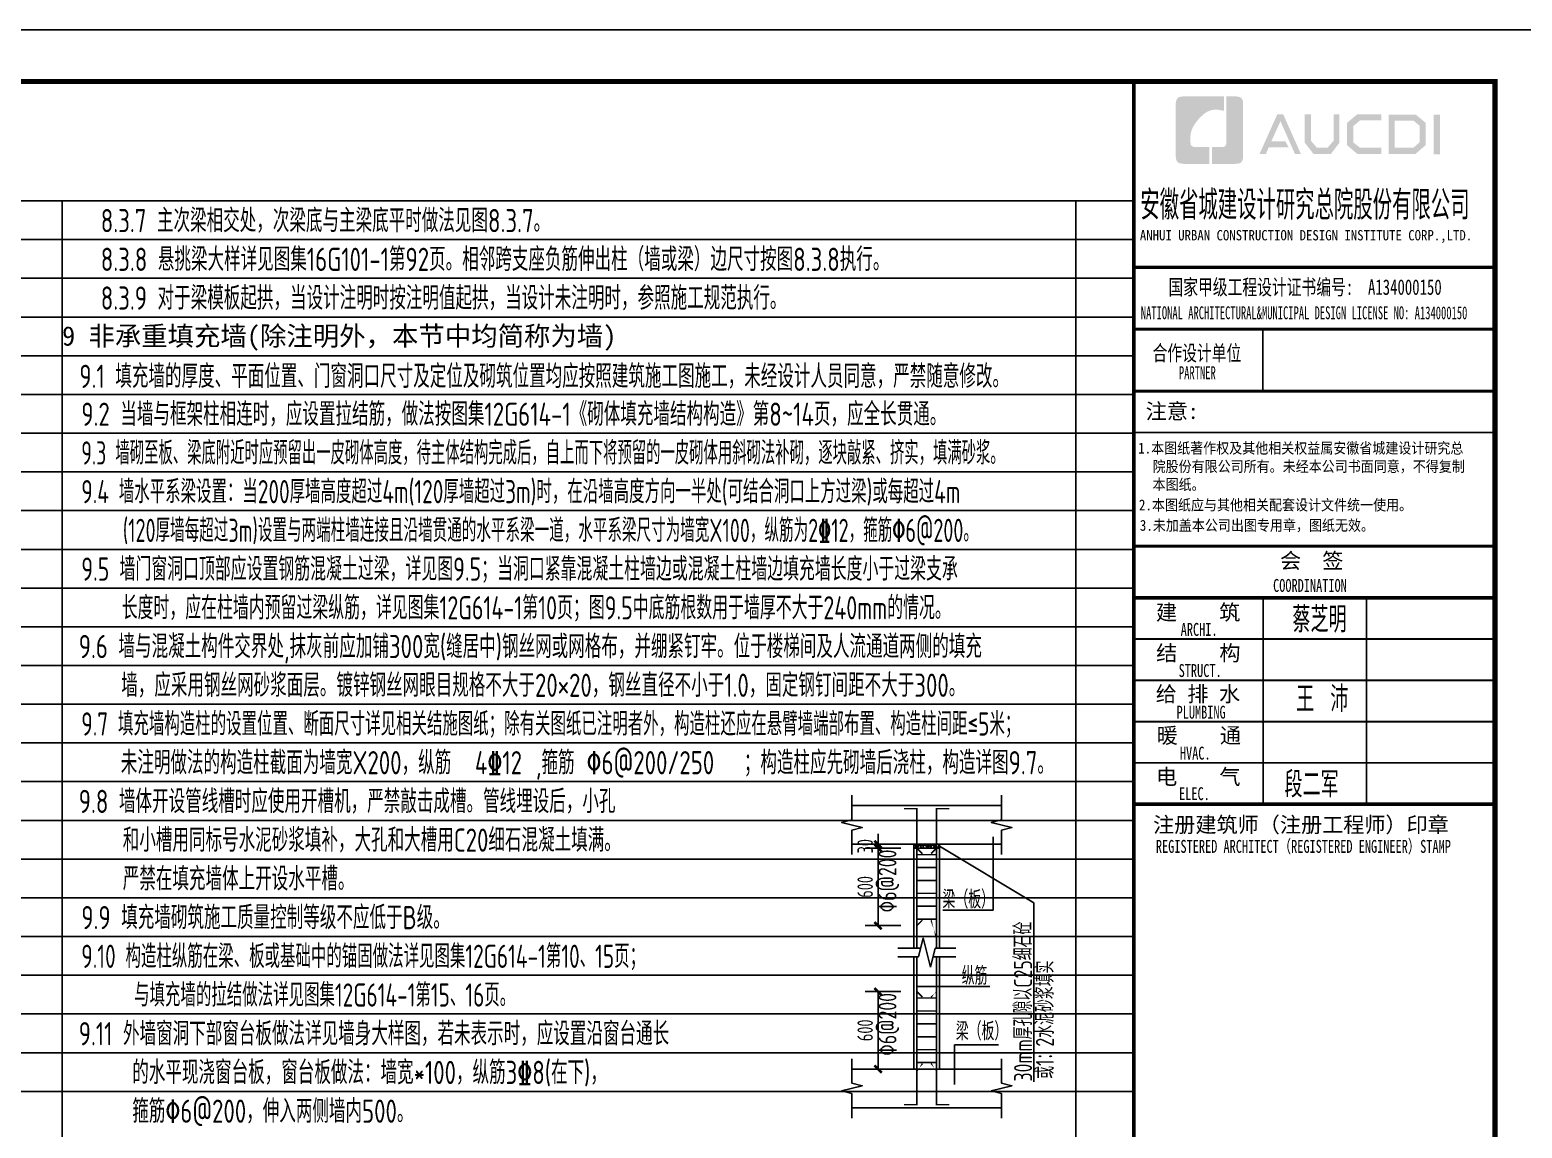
# Model space of a CAD drawing. Extents: x 169490 to 7584583, y -2399407 to 1374371.
# Drawn here: x 3603180 to 3632092, y 741807 to 763081 of the extents above; entities that cross this region are included whole.
import ezdxf
from ezdxf.enums import TextEntityAlignment as Align

# ---------------------------------------------------------------- set-up
doc = ezdxf.new("R2010")
doc.units = 0
doc.header["$LTSCALE"] = 100
doc.layers.get('0').update_dxf_attribs({"linetype": 'CONTINUOUS'})
doc.layers.get('DEFPOINTS').update_dxf_attribs({"linetype": 'CONTINUOUS'})
for name, color, linetype in [('HATCH', 254, 'CONTINUOUS'), ('PUB_TITLE', 4, 'CONTINUOUS'), ('S-DETL-DIM', 151, 'CONTINUOUS'), ('S-DETL-HATCH', 251, 'CONTINUOUS'), ('S-DETL-LINE1', 2, 'CONTINUOUS'), ('S-DETL-TEXT', 7, 'CONTINUOUS'), ('TEXT', 7, 'CONTINUOUS'), ('图框', 140, 'CONTINUOUS'), ('图签文字', 147, 'CONTINUOUS'), ('大样', 7, 'CONTINUOUS'), ('折板线', 127, 'CONTINUOUS')]:
    doc.layers.add(name, color=color, linetype=linetype)
for name, color, linetype, lineweight in [('rein', 10, 'CONTINUOUS', 18), ('S-1-TEXT', 7, 'CONTINUOUS', 18), ('S-1-修改', 23, 'CONTINUOUS', 18), ('图签', 147, 'CONTINUOUS', 18)]:
    doc.layers.add(name, color=color, linetype=linetype, lineweight=lineweight)
doc.styles.add('HT', font='simhei.ttf')
doc.styles.add('TS', font='tssdeng.shx', dxfattribs={"width": 0.7, "height": 350, "bigfont": 'tssdchn.shx'})
doc.styles.add('TSSD_Dimension', font='Tssdeng.shx', dxfattribs={"width": 0.7, "bigfont": 'tssdchn.shx'})
doc.styles.add('宋体', font='')
doc.styles.add('建筑图签-1', font='simhei.ttf', dxfattribs={"width": 0.7})
doc.styles.add('建筑图签-2', font='TXT.shx', dxfattribs={"width": 0.5, "bigfont": 'HZTXT.shx'})
doc.styles.add('黑体', font='simhei.ttf', dxfattribs={"width": 0.7})
doc.styles.get('宋体').set_extended_font_data('SimSun')
doc.dimstyles.new('TSSD_20_100', dxfattribs={"dimtxt": 300, "dimasz": 100, "dimexe": 250, "dimexo": 250, "dimgap": 100, "dimtad": 1, "dimdec": 0, "dimlfac": 0.2, "dimzin": 0, "dimdsep": 46, "dimtxsty": 'TSSD_Dimension', "dimblk": '_TSDBK', "dimcen": 0, "dimclrt": 7, "dimadec": 0, "dimazin": 0, "dimtfac": 1, "dimtdec": 0, "dimtix": 1, "dimtmove": 2, "dimatfit": 3, "dimldrblk": '_TSDBK', "dimfxl": 1, "dimtolj": 1, "dimtzin": 0, "dimarcsym": 0})

# ---------------------------------------------------------------- blocks, each defined once
blk = doc.blocks.new('_TSDBK')
blk.add_line((-1, 0), (0, 0))
at = {"const_width": 0.5}
blk.add_lwpolyline([(-0.7000000000000001, -0.7000000000000001), (0.7000000000000001, 0.7000000000000001)], dxfattribs=at)
blk = doc.blocks.new('*D1317')
at = {"layer": 'DEFPOINTS', "color": 0, "transparency": 16777216}
for p in [(3620306.054104211, 744452.2066724324), (3619613.046192138, 742952.2066724324), (3620306.054104211, 742952.2066724324)]:
    blk.add_point(p, dxfattribs=at)
at = {"layer": 'S-DETL-DIM', "color": 0, "lineweight": -2, "transparency": 16777216}
for p, q in [((3620056.054104211, 744452.2066724324), (3619363.046192138, 744452.2066724324)), ((3619613.046192138, 744352.2066724324), (3619613.046192138, 743052.2066724324)), ((3620056.054104211, 742952.2066724324), (3619363.046192138, 742952.2066724324))]:
    blk.add_line(p, q, dxfattribs=at)
at = {"layer": 'S-DETL-DIM', "color": 0, "lineweight": -2, "transparency": 16777216, "xscale": 100, "yscale": 100, "zscale": 100}
for p, rotation in [((3619613.046192138, 744452.2066724324), 90), ((3619613.046192138, 742952.2066724324), 270)]:
    blk.add_blockref('_TSDBK', p, dxfattribs=dict(at, rotation=rotation))
at = {"layer": 'S-DETL-DIM', "color": 7, "transparency": 16777216, "insert": (3619363.046192138, 743702.206672433), "char_height": 300, "attachment_point": 5, "rotation": 90, "style": 'TSSD_Dimension'}
blk.add_mtext('\\A1;600', dxfattribs=at)
blk = doc.blocks.new('*D1318')
at = {"layer": 'DEFPOINTS', "color": 0, "transparency": 16777216}
for p in [(3619613.046192138, 747230.4000453553), (3620306.054104211, 747230.4000453553), (3620306.054104211, 745730.4000453553)]:
    blk.add_point(p, dxfattribs=at)
at = {"layer": 'S-DETL-DIM', "color": 0, "lineweight": -2, "transparency": 16777216}
for p, q in [((3620056.054104211, 747230.4000453553), (3619363.046192138, 747230.4000453553)), ((3619613.046192138, 745830.4000453553), (3619613.046192138, 747130.4000453553)), ((3620056.054104211, 745730.4000453553), (3619363.046192138, 745730.4000453553))]:
    blk.add_line(p, q, dxfattribs=at)
at = {"layer": 'S-DETL-DIM', "color": 0, "lineweight": -2, "transparency": 16777216, "xscale": 100, "yscale": 100, "zscale": 100}
for p, rotation in [((3619613.046192138, 747230.4000453553), 90), ((3619613.046192138, 745730.4000453553), 270)]:
    blk.add_blockref('_TSDBK', p, dxfattribs=dict(at, rotation=rotation))
at = {"layer": 'S-DETL-DIM', "color": 7, "transparency": 16777216, "insert": (3619363.046192138, 746480.4000453559), "char_height": 300, "attachment_point": 5, "rotation": 90, "style": 'TSSD_Dimension'}
blk.add_mtext('\\A1;600', dxfattribs=at)
blk = doc.blocks.new('*D1319')
at = {"layer": 'DEFPOINTS', "color": 0, "transparency": 16777216}
for p in [(3619613.046192138, 747305.4000453553), (3620306.054104215, 747305.4000453553), (3620306.054104211, 747230.4000453553)]:
    blk.add_point(p, dxfattribs=at)
at = {"layer": 'S-DETL-DIM', "color": 0, "lineweight": -2, "transparency": 16777216}
for p, q in [((3619613.046192138, 747405.4000453553), (3619613.046192138, 747505.4000453553)), ((3620056.054104215, 747305.4000453553), (3619363.046192138, 747305.4000453553)), ((3620056.054104211, 747230.4000453553), (3619363.046192138, 747230.4000453553)), ((3619613.046192138, 747230.4000453553), (3619613.046192138, 747305.4000453553)), ((3619613.046192138, 747130.4000453553), (3619613.046192138, 747030.4000453553))]:
    blk.add_line(p, q, dxfattribs=at)
at = {"layer": 'S-DETL-DIM', "color": 0, "lineweight": -2, "transparency": 16777216, "xscale": 100, "yscale": 100, "zscale": 100}
for p, rotation in [((3619613.046192138, 747305.4000453553), 270), ((3619613.046192138, 747230.4000453553), 90)]:
    blk.add_blockref('_TSDBK', p, dxfattribs=dict(at, rotation=rotation))
at = {"layer": 'S-DETL-DIM', "color": 7, "transparency": 16777216, "insert": (3619363.046192138, 747267.9000453559), "char_height": 300, "attachment_point": 5, "rotation": 90, "style": 'TSSD_Dimension'}
blk.add_mtext('\\A1;30', dxfattribs=at)
blk = doc.blocks.new('院标1')
h = blk.add_hatch(color=150)
h.dxf.hatch_style = 1
h.set_gradient(color1=(33, 113, 253), color2=(33, 113, 253), tint=1, name='INVCURVED')
edge = h.paths.add_edge_path()
edge.add_spline(control_points=[(116372.9006213126, 648379.0025742948), (116378.7378886427, 648379.2628153446), (116381.5158105757, 648378.8361410631), (116390.5818825899, 648378.8361410631), (116390.5818825899, 648378.8361410631), (116390.5818825899, 648378.8361410631), (116616.0293115861, 648378.8361410631), (116616.0293115861, 648378.8361410631), (116616.0293115861, 648378.8361410631), (116616.0293115861, 648378.8361410631), (116616.0293115861, 648053.8555876653), (116616.0293115861, 648053.8555876653), (116616.0293115861, 648053.8555876653), (116616.0293115861, 648053.8555876653), (116108.105350393, 648053.8555876653), (116108.105350393, 648053.8555876653), (116108.105350393, 648053.8555876653), (116027.8361159938, 648053.8555876653), (115962.7123056344, 648111.1721664476), (115962.7123056344, 648199.2728408957), (115962.7123056344, 648199.2728408957), (115962.7123056344, 648199.2728408957), (115962.7123056344, 649214.6850108118), (115962.7123056344, 649214.6850108118), (115962.7123056344, 649214.6850108118), (115962.7123056344, 649295.0722615034), (116018.370604223, 649360.1052900997), (116108.105350393, 649360.1052900997), (116108.105350393, 649360.1052900997), (116108.105350393, 649360.1052900997), (116896.6871824661, 649360.1052900997), (116896.6871824661, 649360.1052900997), (116896.6871824661, 649360.1052900997), (116896.6871824661, 649360.1052900997), (116896.6871824661, 649080.1797254328), (116896.6871824661, 649080.1797254328), (116896.6871824661, 649080.1797254328), (116896.6871824661, 649080.1797254328), (116566.2234106177, 649140.4588157317), (116356.0121874289, 648859.1079773916), (116356.0121874289, 648859.1079773916), (116245.1373948324, 648719.2435419696), (116240.2896487121, 648545.3026589571), (116247.2284014249, 648465.708235659), (116247.2284014249, 648465.708235659), (116254.1792583724, 648386.1017081195), (116247.2284014249, 648465.708235659), (116247.2284014249, 648465.708235659), (116247.2284014249, 648465.708235659), (116247.2284014249, 648465.708235659), (116257.8347373425, 648373.9036652995), (116372.9006213126, 648379.0025742948)], knot_values=[0, 0, 0, 0, 0.07142857142857142, 0.07142857142857142, 0.07142857142857142, 0.1071428571428571, 0.1428571428571428, 0.1428571428571428, 0.1428571428571428, 0.1785714285714285, 0.2142857142857143, 0.2142857142857143, 0.2142857142857143, 0.25, 0.2857142857142857, 0.2857142857142857, 0.2857142857142857, 0.3214285714285714, 0.3571428571428572, 0.3571428571428572, 0.3571428571428572, 0.3928571428571428, 0.4285714285714285, 0.4285714285714285, 0.4285714285714285, 0.4642857142857143, 0.5, 0.5, 0.5, 0.5357142857142857, 0.5714285714285714, 0.5714285714285714, 0.5714285714285714, 0.6071428571428572, 0.6428571428571429, 0.6428571428571429, 0.6428571428571429, 0.6785714285714286, 0.7142857142857143, 0.7142857142857143, 0.7142857142857143, 0.75, 0.7857142857142857, 0.7857142857142857, 0.7857142857142857, 0.8214285714285714, 0.8571428571428571, 0.8571428571428571, 0.8571428571428571, 0.9285714285714286, 1, 1, 1, 1], degree=3, periodic=0)
h = blk.add_hatch(color=150)
h.dxf.hatch_style = 1
h.set_gradient(color1=(33, 113, 253), color2=(33, 113, 253), tint=1, name='INVCURVED')
edge = h.paths.add_edge_path()
edge.add_spline(control_points=[(117268.1328679732, 649214.6850108118), (117268.1328679732, 649214.6850108118), (117268.1328679732, 648199.2728408957), (117268.1328679732, 648199.2728408957), (117268.1328679732, 648199.2728408957), (117268.1328679732, 648114.1649385535), (117212.4715433248, 648053.8555876653), (117122.7277189753, 648053.8555876653), (117122.7277189753, 648053.8555876653), (117122.7277189753, 648053.8555876653), (116662.9574306789, 648053.8555876653), (116662.9574306789, 648053.8555876653), (116662.9574306789, 648053.8555876653), (116662.9574306789, 648053.8555876653), (116662.9574306789, 648378.8361410631), (116662.9574306789, 648378.8361410631), (116662.9574306789, 648378.8361410631), (116662.9574306789, 648378.8361410631), (116865.3281356438, 648378.8361410631), (116865.3281356438, 648378.8361410631), (116865.3281356438, 648378.8361410631), (116907.1906323904, 648378.8361410631), (116941.0734122108, 648412.809702649), (116941.0734122108, 648454.5723394576), (116941.0734122108, 648454.5723394576), (116941.0734122108, 648454.5723394576), (116941.0734122108, 649360.1052900997), (116941.0734122108, 649360.1052900997), (116941.0734122108, 649360.1052900997), (116941.0734122108, 649360.1052900997), (117122.7277189753, 649360.1052900997), (117122.7277189753, 649360.1052900997), (117122.7277189753, 649360.1052900997), (117204.4313052248, 649360.1052900997), (117268.1328679732, 649306.2474964692), (117268.1328679732, 649214.6850108118)], knot_values=[0, 0, 0, 0, 0.1, 0.1, 0.1, 0.15, 0.2, 0.2, 0.2, 0.25, 0.3, 0.3, 0.3, 0.35, 0.4, 0.4, 0.4, 0.45, 0.5, 0.5, 0.5, 0.55, 0.6, 0.6, 0.6, 0.6499999999999999, 0.7, 0.7, 0.7, 0.75, 0.8, 0.8, 0.8, 0.9, 1, 1, 1, 1], degree=3, periodic=0)
blk = doc.blocks.new('2q3q2342q35q2343r5q23rwetr')
at = {"layer": 'PUB_TITLE'}
h = blk.add_hatch(color=147, dxfattribs=at)
h.paths.add_polyline_path([(3533426.07305493, 3160668.577485854), (3533551.702341998, 3160668.577485854), (3533551.702341998, 3159898.314299431), (3533426.07305493, 3159898.314299431)])
h.paths.add_polyline_path([(3532673.368064182, 3160551.93772949), (3532673.368064182, 3160025.961467434), (3533033.925096669, 3160025.961467434), (3533158.110354529, 3160132.636740568), (3533158.110354529, 3160451.259209631), (3533037.674196783, 3160551.93772921)], flags=16)
h.paths.add_polyline_path([(3532555.290314168, 3160670.015479435), (3532555.290314168, 3159907.883717489), (3533077.67674578, 3159907.883717489), (3533276.188104544, 3160078.40519319), (3533276.188104544, 3160506.45291018), (3533080.527228829, 3160670.015479435)])
h.paths.add_polyline_path([(3532412.420916059, 3160673.690352306), (3532412.420916059, 3160558.387836112), (3532005.306426199, 3160558.387836112), (3531872.50224309, 3160447.438630831), (3531872.50224309, 3160127.641115195), (3532005.306426199, 3160025.393615567), (3532414.598614271, 3160025.393615567), (3532414.598614271, 3159903.567278149), (3531950.877248766, 3159903.567278149), (3531748.408852968, 3160077.606307619), (3531748.408852968, 3160506.177602239), (3531946.526278516, 3160673.690352306)])
h.paths.add_polyline_path([(3530929.465953327, 3160671.900849088), (3531050.093616384, 3160671.900849088), (3531050.093616384, 3160161.250838913), (3531164.143922538, 3160029.754300785), (3531374.690162398, 3160029.754300785), (3531488.74046858, 3160161.250838913), (3531488.74046858, 3160671.900849088), (3531602.786348524, 3160671.900849088), (3531602.786348524, 3160123.993281551), (3531438.294885501, 3159907.02337925), (3531100.539199428, 3159907.02337925), (3530929.465953327, 3160126.185914778)])
h.paths.add_polyline_path([(3530397.651681789, 3160670.539056646), (3530514.640995309, 3160670.539056646), (3530856.588307869, 3159906.23432649), (3530740.926859099, 3159906.23432649), (3530459.472639844, 3160540.367439479), (3530284.353832344, 3160152.104215507), (3530555.92873762, 3160152.104215507), (3530616.49707655, 3160036.914772258), (3530235.506113213, 3160036.914772258), (3530176.894161701, 3159904.154766208), (3530053.805522606, 3159904.154766208)])
at = {"layer": '图框'}
for p, q in [((3527617.664249926, 3157710.415336803), (3534617.664249926, 3157710.415336803)), ((3527617.664249926, 3157710.415336803), (3534617.664249926, 3157710.415336803)), ((3527617.664249926, 3156510.415336803), (3534617.664249926, 3156510.415336803))]:
    blk.add_line(p, q, dxfattribs=at)
for points, const_width in [([(3527617.664249926, 3121310.082767931), (3527617.664249926, 3161310.082767931)], 70), ([(3527617.664249926, 3157710.415336803), (3534617.664249926, 3157710.415336803)], 60), ([(3527617.664249926, 3156510.415336803), (3534617.664249926, 3156510.415336803)], 60), ([(3527617.664249926, 3156510.415336803), (3534617.664249926, 3156510.415336803)], 60), ([(3530117.664249926, 3156510.415336803), (3530117.664249926, 3155310.415336803)], 35), ([(3527617.664249926, 3155310.415336803), (3534617.664249926, 3155310.415336803)], 60), ([(3527617.664249926, 3155310.415336803), (3534617.664249926, 3155310.415336803)], 60), ([(3527617.664249926, 3154509.533187987), (3534617.664249926, 3154509.533187987)], 35), ([(3527626.14273383, 3152310.415336803), (3534626.14273383, 3152310.415336803)], 60), ([(3527626.14273383, 3151310.415336803), (3534626.14273383, 3151310.415336803)], 70), ([(3527626.14273383, 3151310.415336803), (3534626.14273383, 3151310.415336803)], 70), ([(3530126.14273383, 3151310.415336803), (3530126.14273383, 3147310.415336803)], 35), ([(3532126.14273383, 3151310.415336803), (3532126.14273383, 3147310.415336803)], 35), ([(3527626.14273383, 3150510.415336803), (3534626.14273383, 3150510.415336803)], 35), ([(3527626.14273383, 3149710.415336803), (3534626.14273383, 3149710.415336803)], 35), ([(3527626.14273383, 3148910.415336803), (3534626.14273383, 3148910.415336803)], 35), ([(3527626.14273383, 3148110.415336803), (3534626.14273383, 3148110.415336803)], 35), ([(3527626.14273383, 3147310.415336803), (3534626.14273383, 3147310.415336803)], 70), ([(3527617.664249926, 3139010.415336803), (3534617.664249926, 3139010.415336803)], 70), ([(3527617.664249926, 3139010.415336803), (3534617.664249926, 3139010.415336803)], 70), ([(3530117.664249926, 3135010.415336803), (3530117.664249926, 3139010.415336803)], 35), ([(3527617.664249926, 3138010.415336803), (3534617.664249926, 3138010.415336803)], 35), ([(3527617.664249926, 3137010.415336803), (3534617.664249926, 3137010.415336803)], 35), ([(3527617.664249926, 3136010.415336803), (3534617.664249926, 3136010.415336803)], 35), ([(3534617.664249926, 3135010.415336803), (3527617.664249926, 3135010.415336803)], 70), ([(3534617.664249926, 3134510.415336804), (3527617.664249926, 3134510.415336804)], 70), ([(3527617.664249926, 3134510.415336804), (3534617.664249926, 3134510.415336804)], 70), ([(3530117.176840059, 3128110.415336804), (3530117.664249926, 3134510.415336804)], 35), ([(3532117.664249926, 3128110.415336804), (3532117.664249926, 3134510.415336804)], 35), ([(3527617.664249926, 3133710.415336804), (3534617.664249926, 3133710.415336804)], 35), ([(3527617.664249926, 3132910.415336804), (3534617.664249926, 3132910.415336804)], 35), ([(3527617.664249926, 3132110.415336804), (3534617.664249926, 3132110.415336804)], 35), ([(3527617.664249926, 3131310.415336804), (3534617.664249926, 3131310.415336804)], 35), ([(3527617.664249926, 3130510.415336804), (3534617.664249926, 3130510.415336804)], 35), ([(3527617.664249926, 3129710.415336804), (3534617.664249926, 3129710.415336804)], 35), ([(3527617.664249926, 3128910.415336804), (3534617.664249926, 3128910.415336804)], 35), ([(3527617.664249926, 3128110.415336804), (3534617.664249926, 3128110.415336804)], 70), ([(3527617.664249926, 3125110.415336804), (3534617.664249926, 3125110.415336804)], 70), ([(3530117.664249926, 3122710.415336804), (3530117.664249926, 3125110.415336804)], 35), ([(3527617.664249926, 3124310.415336804), (3534617.664249926, 3124310.415336804)], 35), ([(3527617.664249926, 3123510.415336804), (3534617.664249926, 3123510.415336804)], 35), ([(3527617.664249926, 3122710.415336804), (3534617.664249926, 3122710.415336804)], 35), ([(3527617.664249926, 3122710.415336804), (3534117.664249926, 3122710.415336804)], 35), ([(3530117.664249926, 3121310.415336804), (3530117.664249926, 3122710.415336804)], 35), ([(3531767.664249926, 3121310.415336804), (3531767.664249926, 3122710.415336804)], 35), ([(3531767.664249926, 3121310.415336804), (3531767.664249926, 3122710.415336804)], 35), ([(3531767.664249926, 3121310.415336804), (3531767.664249926, 3122710.415336804)], 35), ([(3533117.664249926, 3121310.082767932), (3533117.664249926, 3122710.082767932)], 35), ([(3527617.664249926, 3122010.415336804), (3531767.664249926, 3122010.415336804)], 35), ([(3531767.664249926, 3122010.082767932), (3534617.664249926, 3122010.082767932)], 35)]:
    blk.add_lwpolyline(points, dxfattribs=dict(at, const_width=const_width))
blk.add_blockref('院标1', (3412468.841243865, 2511660.984662907))
at = {"layer": 'PUB_TITLE', "style": 'HT', "width": 0.88}
for s, p in [('1.本图纸著作权及其他相关权益属安徽省城建设计研究总', (3527703.357418113, 3154103.4748715)), ('院股份有限公司所有。未经本公司书面同意，不得复制', (3527982.763834123, 3153749.104820654)), ('本图纸。', (3527982.763834123, 3153399.021034185)), (' 2.本图纸应与其他相关配套设计文件统一使用。 ', (3527592.520061107, 3153002.335770654)), ('3.未加盖本公司出图专用章，图纸无效。', (3527735.590979273, 3152607.679819045))]:
    blk.add_text(s, height=210, dxfattribs=at).set_placement(p)
at = {"layer": '图签', "color": 154, "style": '宋体'}
for s, height, p in [('8221009', 286.6809903610374, (3531555.069109609, 3138357.909228488)), ('绿地集团宿州置业有限公司', 258.0128913249337, (3530147.272714466, 3137372.10836848)), ('绿地宿州城际空间站', 232.2116021924403, (3530637.05936091, 3136619.362267859)), ('2019-302#地块项目', 232.2116021924403, (3530790.894525204, 3136201.328593381)), ('2021年8月', 286.6809903610374, (3531427.63360728, 3124571.816853562)), ('施工图设计', 286.6809903610374, (3531349.996131157, 3122971.816853562)), ('结施', 286.6809903610374, (3530521.911968979, 3122202.889709408))]:
    blk.add_text(s, height=height, dxfattribs=at).set_placement(p)
at = {"layer": '图签', "color": 1, "style": '宋体'}
for s, p in [('1:100', (3531829.003252939, 3123764.167125002)), ('1', (3530870.871066871, 3121535.176059663))]:
    blk.add_text(s, height=286.6809903610374, dxfattribs=at).set_placement(p)
at = {"layer": '图签文字', "color": 7, "style": '建筑图签-1'}
for s, height, width, p in [('安徽省城建设计研究总院股份有限公司', 500, 0.55, (3527745.72076279, 3158687.189163401)), ('国家甲级工程设计证书编号:  A134000150', 300, 0.7, (3528289.818057787, 3157177.454465678)), ('合作设计单位', 300, 0.7, (3527982.591012383, 3155900.325045797)), ('项目负责人', 300, 0.8, (3528020.133297615, 3132510.762781411)), ('方案设计人', 300, 0.8, (3528020.133297615, 3131708.232671272)), ('专业负责人', 300, 0.8, (3528018.88166758, 3130901.732404877))]:
    blk.add_text(s, height=height, dxfattribs=dict(at, width=width)).set_placement(p)
at = {"layer": '图签文字', "linetype": 'Continuous', "style": '建筑图签-1', "width": 0.91}
blk.add_text('ANHUI URBAN CONSTRUCTION DESIGN INSTITUTE CORP.,LTD.', height=200, dxfattribs=at).set_placement((3527736.127918201, 3158232.279693236))
at = {"layer": '图签文字', "style": '建筑图签-1'}
for s, height, width, p in [('NATIONAL ARCHITECTURAL&MUNICIPAL DESIGN LICENSE NO: A134000150', 250, 0.6, (3527754.452645635, 3156704.714022721)), ('PARTNER', 250, 0.6, (3528492.443758119, 3155543.714916766)), ('COORDINATION', 250, 0.7, (3530317.331592891, 3151423.252802962)), ('ARCHI.', 250, 0.7, (3528527.121592434, 3150571.880573715)), ('STRUCT.', 250, 0.7, (3528487.480745926, 3149774.96882654)), ('PLUMBING', 250, 0.7, (3528446.83834846, 3148968.559955116)), ('HVAC.', 250, 0.7, (3528511.486967342, 3148175.36786603)), ('ELEC.', 250, 0.7, (3528496.103999824, 3147390.529459337)), ('REGISTERED ARCHITECT（REGISTERED ENGINEER）STAMP', 250, 0.7, (3528046.497034535, 3146368.785532802)), ('PROJECT No.', 250, 0.7, (3528287.347063042, 3138095.215350538, -1798.999999999767)), ('CLIENT', 250, 0.7, (3528411.433795672, 3137116.050677883)), ('PROJECT', 250, 0.7, (3528346.5634808, 3136096.869537512)), ('SUB ITEM', 250, 0.7, (3528220.03705984, 3135185.747178563)), ('STAMP FOR ISSUE', 250, 0.7, (3527930.372818939, 3133991.414237098)), ('APPROVED ', 220, 0.7, (3528368.30884867, 3133774.808394882)), ('EXAMINED  ', 220, 0.7, (3528359.687334869, 3132984.24996638, -1798.999999999767)), ('PROJECT MANAGER', 220, 0.7, (3528021.51507757, 3132158.07056764, -1798.999999999767)), ('SCHEMATIC  DESIGN', 220, 0.7, (3527920.277604688, 3131411.454837631, -1798.999999999767)), ('TITLE OF DRAWING', 250, 0.7, (3527871.677829389, 3127062.602315921)), ('DATE', 250, 0.7, (3528634.141193697, 3124359.272092727)), ('SCALE', 250, 0.7, (3528572.864166744, 3123560.036851875)), ('DESIGNED STAGE', 200, 0.7, (3528250.281177036, 3122769.933734953)), ('DISCIPLIUE&TYPE', 200, 0.7, (3528200.529478144, 3122057.228450637)), ('DRAWING No.', 200, 0.7, (3531922.704371325, 3122049.983435865)), ('EDITION NO .', 200, 0.7, (3528384.162434805, 3121384.232364576)), ('PIECES', 200, 0.7, (3532151.435621497, 3121349.983435865))]:
    blk.add_text(s, height=height, dxfattribs=dict(at, width=width)).set_placement(p)
at = {"layer": '图签文字', "color": 7, "style": '建筑图签-1'}
for s, height, p in [('注意:', 300, (3527849.078915091, 3154773.324794113)), ('会  签', 300, (3530452.258929003, 3151877.639554502)), ('建    筑', 300, (3528047.323400355, 3150876.886980647)), ('结    构', 300, (3528051.958653757, 3150089.354240597)), ('给 排 水', 300, (3528042.720879164, 3149295.476865193)), ('暖    通', 300, (3528060.949300479, 3148492.376486624)), ('电    气', 300, (3528051.14424034, 3147692.20591276)), ('注册建筑师（注册工程师）印章', 300, (3527993.15606677, 3146763.828926129)), ('项目编号', 300, (3527985.610244824, 3138542.556063246)), ('建设单位', 300, (3527977.833244229, 3137565.17435964)), ('项目名称', 300, (3527944.267998076, 3136507.197049059)), ('子项名称', 300, (3527944.267998076, 3135550.50054199)), ('出图专用章', 300, (3527853.526310058, 3134428.158205608)), ('审    定', 300, (3528005.357089849, 3134089.297005154)), ('审    核', 300, (3527992.23962635, 3133287.004557378)), ('校    对', 300, (3528050.986475329, 3130078.262079423)), ('设    计', 300, (3528045.526063909, 3129276.584143577)), ('制    图', 300, (3528022.518776519, 3128501.78032825)), ('图   名:', 350, (3527972.955926501, 3127505.246725249)), ('日    期', 300, (3528001.537139699, 3124658.888379168)), ('比    例', 300, (3528039.908166298, 3123911.68090355)), ('设计阶段', 300, (3528069.554853389, 3123109.784009447)), ('专业及类别', 300, (3527855.653276189, 3122323.204581356)), ('图号', 300, (3531998.517593609, 3122304.467243999)), ('版   次 ', 300, (3528113.680180145, 3121633.061769398)), ('总张数', 300, (3531805.461551844, 3121604.467243999)), ('第 版', 300, (3530418.443156572, 3121533.459080677))]:
    blk.add_text(s, height=height, dxfattribs=at).set_placement(p)
at = {"layer": '图签文字', "color": 1, "style": '建筑图签-2', "width": 0.7}
for s, p in [('蔡芝明', (3530692.226284265, 3150638.184867202)), ('王 沛', (3530763.267967056, 3149097.228052506)), ('段二军', (3530538.376844055, 3147441.705190965)), ('卢俊超', (3530523.857451018, 3133871.958527258)), ('许 槊', (3530523.857451017, 3133081.011342207)), ('蔡芝明', (3530523.857451017, 3132281.011342207)), ('许 槊', (3530523.857451017, 3130681.011342207)), ('王立梅', (3530533.990814142, 3129890.494477062)), ('万 柱', (3530548.952392794, 3129053.411169332)), ('万 柱', (3530548.891466561, 3128253.411169332))]:
    blk.add_text(s, height=500, dxfattribs=at).set_placement(p)
at = {"layer": '图签文字', "style": '建筑图签-1', "width": 0.7}
for s, p in [('CHIEF ENGI.', (3528882.154513022, 3130684.911919788)), ('CHECKED  ', (3529010.711001981, 3129878.845061596)), ('DESIGNED ', (3528937.216553515, 3129075.556937747)), (' DRAWN   ', (3529002.241487892, 3128310.593490995))]:
    blk.add_text(s, height=220, dxfattribs=at).set_placement(p, align=Align.MIDDLE)

msp = doc.modelspace()

# ---------------------------------------------------------------- hatches: boundary and pattern name
at = {"layer": 'HATCH'}
h = msp.add_hatch(dxfattribs=at)
h.set_pattern_fill('AR-CONC', color=0, scale=10, style=0)
h.set_pattern_definition([(49.99999999999999, (-1172449.231192568, 1178740.654447562), (71.72601826007534, -6.27521349825951), [7.5, -82.5]), (355, (-1172449.231192568, 1178740.654447562), (-13.8751333613, 75.21921337000119), [6, -66]), (100.4514, (-1172443.254024568, 1178740.131513562), (57.85093817140215, 68.94395420609536), [6.374018999999892, -70.11421119999827]), (46.18420000000002, (-1172449.231192568, 1178760.654447562), (106.7241048625644, -16.5519014329018), [11.24999999999992, -123.7499999999994]), (96.63559999999993, (-1172440.337518068, 1178759.275116862), (93.46627055487032, 97.41178709004416), [9.56102879999976, -105.1712999999981]), (351.1842000000001, (-1172449.231192568, 1178760.654447562), (93.46619451336271, 97.41186009253248), [9, -99]), (21, (-1172439.231192568, 1178755.654447562), (59.69070521184616, -40.26188906653388), [7.5, -82.5]), (326, (-1172439.231192568, 1178755.654447562), (24.33153319215817, 72.5150045046853), [6, -66]), (71.45140000000002, (-1172434.25696927, 1178752.299286962), (84.02226285814899, 32.25304967099524), [6.374018999999985, -70.11421119999977]), (37.50000000000001, (-1172449.231192568, 1178740.654447562), (1.215985531729066, 33.28938538313115), [0, -65.19999999999999, 0, -67, 0, -66.25]), (7.499999999999999, (-1172449.231192568, 1178740.654447562), (26.30695374421486, 39.44117118823603), [0, -38.2, 0, -63.7, 0, -25.25]), (327.5, (-1172471.531192569, 1178740.654447562), (53.3822436172409, -2.255487173437979), [0, -25, 0, -78, 0, -103.5]), (317.5, (-1172481.531192569, 1178740.654447562), (58.31861693423861, 10.01049823323176), [0, -32.5, 0, -51.79999999999999, 0, -73.5])])
h.paths.add_polyline_path([(3620746.054104211, 747305.4000453553), (3620366.054104211, 747305.4000453553), (3620366.054104211, 747230.4000453553), (3620746.054104211, 747230.4000453553)])
h.paths.add_polyline_path([(3620366.054104211, 747305.4000453553), (3620306.054104211, 747305.4000453553), (3620306.054104211, 747230.4000453553), (3620366.054104211, 747230.4000453553)])
h.paths.add_polyline_path([(3620806.054104211, 747305.4000453553), (3620746.054104211, 747305.4000453553), (3620746.054104208, 747230.4000453553), (3620806.054104211, 747230.4000453553)])

# ---------------------------------------------------------------- linework, layer by layer
msp.add_lwpolyline([(3560766.662330131, 762081.4051587945), (3624566.662330131, 762081.4051587945), (3624566.662330131, 722081.4051587945), (3560766.662330131, 722081.4051587945)], close=True)
at = {"layer": 'DEFPOINTS', "color": 252}
for p, q in [((3560766.662330131, 759768.9051587936), (3624566.662330131, 759768.9051587936)), ((3603804.162330129, 759768.9051587936), (3603804.162330131, 722081.4051562934)), ((3623441.662330131, 759768.9051587936), (3623441.662330131, 722081.4051551963)), ((3560766.662330131, 759018.9051587936), (3624566.662330131, 759018.9051587936)), ((3560766.662330131, 758268.9051587936), (3624566.662330131, 758268.9051587936)), ((3560766.662330131, 757518.9051587936), (3624566.662330131, 757518.9051587936)), ((3560766.662330131, 756768.9051587936), (3624566.662330131, 756768.9051587936)), ((3560766.662330131, 756018.9051587945), (3624566.662330131, 756018.9051587945)), ((3560766.662330131, 755268.9051587936), (3624566.662330131, 755268.9051587936)), ((3560766.662330131, 754518.9051587945), (3624566.662330131, 754518.9051587945)), ((3560766.662330131, 753768.9051587936), (3624566.662330131, 753768.9051587936)), ((3560766.662330131, 753018.9051587945), (3624566.662330131, 753018.9051587945)), ((3560766.662330131, 752268.9051587945), (3624566.662330131, 752268.9051587945)), ((3560766.662330131, 751518.9051587945), (3624566.662330131, 751518.9051587945)), ((3560766.662330131, 750768.9051587945), (3624566.662330131, 750768.9051587945)), ((3560766.662330131, 750018.9051587936), (3624566.662330131, 750018.9051587936)), ((3560766.662330131, 749268.9051587936), (3624566.662330131, 749268.9051587936)), ((3560766.662330131, 748518.9051587936), (3624566.662330131, 748518.9051587936)), ((3560766.662330131, 747768.9051587936), (3624566.662330131, 747768.9051587936)), ((3560766.662330131, 747018.9051587936), (3624566.662330131, 747018.9051587936)), ((3560766.662330131, 746268.9051587936), (3624566.662330131, 746268.9051587936)), ((3560766.662330131, 745518.9051587936), (3624566.662330131, 745518.9051587936)), ((3560766.662330131, 744768.9051587936), (3624566.662330131, 744768.9051587936)), ((3560766.662330131, 744018.9051587936), (3624566.662330131, 744018.9051587936)), ((3560766.662330131, 743268.9051587936), (3624566.662330131, 743268.9051587936)), ((3560766.662330131, 742518.9051587936), (3624566.662330131, 742518.9051587936))]:
    msp.add_line(p, q, dxfattribs=at)
at = {"layer": 'rein', "const_width": 30}
for points in [[(3620116.054104211, 747995.4000453553), (3620366.054104211, 747995.4000453553), (3620366.054104211, 745730.4000453553), (3620472.120121388, 745836.4660625337)], [(3620639.988087031, 745836.4660625337), (3620746.054104208, 745730.4000453553), (3620746.054104211, 747995.4000453553), (3620996.054104211, 747995.4000453553)], [(3620366.054104211, 745292.7563447966), (3620366.054104211, 747230.4000453516), (3620472.120121388, 747124.3340281737)], [(3620366.054104215, 747105.4000453525), (3620746.054104211, 747105.4000453525)], [(3620746.054104211, 745292.7563447966), (3620746.054104211, 747230.4000453516), (3620639.988087034, 747124.3340281737)], [(3620366.054104215, 746855.4000453525), (3620746.054104211, 746855.4000453525)], [(3620366.054104215, 746605.4000453525), (3620746.054104211, 746605.4000453525)], [(3620366.054104215, 746355.4000453535), (3620746.054104211, 746355.4000453535)], [(3620366.054104215, 746105.4000453525), (3620746.054104211, 746105.4000453525)], [(3620366.054104215, 745855.4000453535), (3620746.054104211, 745855.4000453535)], [(3620472.120121392, 743058.2726896065), (3620366.054104215, 742952.2066724286), (3620366.054104211, 745127.0792458355)], [(3620639.988087031, 743058.2726896065), (3620746.054104208, 742952.2066724286), (3620746.054104211, 745127.0792458374)], [(3620116.054104211, 742262.2066724324), (3620366.054104211, 742262.2066724324), (3620366.054104211, 744452.2066724324), (3620472.120121388, 744346.1406552545)], [(3620639.988087031, 744346.1406552545), (3620746.054104208, 744452.2066724324), (3620746.054104211, 742262.2066724324), (3620996.054104211, 742262.2066724324)], [(3620366.054104215, 744327.2066724286), (3620746.054104208, 744327.2066724286)], [(3620366.054104215, 744077.2066724286), (3620746.054104208, 744077.2066724286)], [(3620366.054104215, 743827.2066724286), (3620746.054104208, 743827.2066724286)], [(3620366.054104215, 743577.2066724286), (3620746.054104208, 743577.2066724286)], [(3620366.054104215, 743327.2066724286), (3620746.054104208, 743327.2066724286)], [(3620366.054104215, 743077.2066724286), (3620746.054104208, 743077.2066724286)]]:
    msp.add_lwpolyline(points, dxfattribs=at)
at = {"layer": 'S-DETL-HATCH'}
for p, q in [((3620485.344466841, 745492.7563447976), (3620393.925192101, 745127.0792458365)), ((3620626.763741581, 744927.0792458355), (3620485.344466841, 745492.7563447976)), ((3620435.344466841, 745292.7563447966), (3619993.554104211, 745292.7563447966)), ((3620393.925192101, 745127.0792458365), (3619993.554104211, 745127.0792458355)), ((3620718.183016321, 745292.7563447966), (3620626.763741581, 744927.0792458374)), ((3621118.554104211, 745127.0792458374), (3620676.763741581, 745127.0792458374)), ((3621118.554104211, 745292.7563447966), (3620718.183016321, 745292.7563447966))]:
    msp.add_line(p, q, dxfattribs=at)
for points in [[(3619106.054104211, 748255.4000453553), (3619106.054104211, 747780.4000453553), (3618906.054104211, 747730.4000453553), (3619306.054104211, 747630.4000453553), (3619106.054104211, 747580.4000453553), (3619106.054104211, 747105.4000453544)], [(3622006.054104211, 748255.4000453553), (3622006.054104211, 747780.4000453553), (3621806.054104211, 747730.4000453553), (3622206.054104211, 747630.4000453553), (3622006.054104211, 747580.4000453553), (3622006.054104211, 747105.4000453544)], [(3619106.054104211, 742002.2066724324), (3619106.054104211, 742477.2066724324), (3618906.054104211, 742527.2066724324), (3619306.054104211, 742627.2066724324), (3619106.054104211, 742677.2066724324), (3619106.054104211, 743152.2066724324)], [(3622006.054104211, 742002.2066724324), (3622006.054104211, 742477.2066724324), (3621806.054104211, 742527.2066724324), (3622206.054104211, 742627.2066724324), (3622006.054104211, 742677.2066724324), (3622006.054104211, 743152.2066724324)]]:
    msp.add_lwpolyline(points, dxfattribs=at)
at = {"layer": 'S-DETL-LINE1'}
for p, q in [((3619106.054104211, 748055.4000453544), (3622006.054104211, 748055.4000453544)), ((3619106.054104211, 747305.4000453553), (3620306.054104211, 747305.4000453553)), ((3620806.054104211, 747305.4000453553), (3622006.054104211, 747305.4000453553)), ((3619106.054104211, 742952.2066724324), (3622006.054104211, 742952.2066724324)), ((3619106.054104211, 742202.2066724324), (3622006.054104211, 742202.2066724324))]:
    msp.add_line(p, q, dxfattribs=at)
at = {"layer": 'S-DETL-TEXT'}
for p, q in [((3620806.054104211, 747267.9000453553), (3622631.442633737, 746172.8657789137)), ((3622631.442633737, 742707.1646548044), (3622631.442633737, 746172.8657789137)), ((3620366.054104215, 744549.2644668454), (3621777.179711441, 744549.2644668464)), ((3621092.006825176, 743423.4313860973), (3621947.933904753, 743423.4313860973)), ((3621092.006825176, 742654.6778286034), (3621092.006825176, 743423.4313860973))]:
    msp.add_line(p, q, dxfattribs=at)
at = {"layer": 'TEXT', "color": 0}
for p, q in [((3621844.194810085, 746027.9114047685), (3621844.194810085, 747447.6564777135)), ((3620864.784342548, 746027.9114047685), (3621844.194810085, 746027.9114047685))]:
    msp.add_line(p, q, dxfattribs=at)
at = {"layer": '图框'}
msp.add_lwpolyline([(3558266.662330131, 721081.4051587945), (3632566.662330131, 721081.4051587945), (3632566.662330131, 763081.4051587945), (3558266.662330131, 763081.4051587945)], close=True, dxfattribs=at)
at = {"layer": '图框', "const_width": 100}
msp.add_lwpolyline([(3560766.662330131, 722081.4051587945), (3631566.662330131, 722081.4051587945), (3631566.662330131, 762081.4051587945), (3560766.662330131, 762081.4051587945)], close=True, dxfattribs=at)
at = {"layer": '大样', "linetype": 'ByBlock'}
for p, q in [((3620306.054104211, 745292.7563447966), (3620306.054104211, 747305.4000453553)), ((3620306.054104211, 747305.4000453553), (3620806.054104211, 747305.4000453553)), ((3620306.054104211, 747230.4000453553), (3620806.054104211, 747230.4000453553)), ((3620806.054104211, 745292.7563447966), (3620806.054104211, 747305.4000453553)), ((3620306.054104211, 742952.2066724324), (3620306.054104211, 745127.0792458355)), ((3620806.054104211, 742952.2066724324), (3620806.054104211, 745127.0792458374))]:
    msp.add_line(p, q, dxfattribs=at)

# ---------------------------------------------------------------- block references
at = {"layer": '折板线'}
msp.add_blockref('2q3q2342q35q2343r5q23rwetr', (96948.9980802047, -2399228.677609142), dxfattribs=at)

# ---------------------------------------------------------------- texts
at = {"layer": 'S-1-TEXT', "style": 'TS'}
for s, width, p in [('8.3.7 主次梁相交处，次梁底与主梁底平时做法见图8.3.7。', 0.75, (3604553.215150029, 759161.3346626824)), ('8.3.8 悬挑梁大样详见图集16G101-1第92页。相邻跨支座负筋伸出柱（墙或梁）边尺寸按图8.3.8执行。', 0.75, (3604553.215150029, 758411.3346626824)), ('8.3.9 对于梁模板起拱，当设计注明时按注明值起拱，当设计未注明时，参照施工规范执行。', 0.75, (3604553.215150029, 757661.3346626838)), ('9.1 填充墙的厚度、平面位置、门窗洞口尺寸及定位及砌筑位置均应按照建筑施工图施工，未经设计人员同意，严禁随意修改。', 0.75, (3604138.008049315, 756145.7290918338)), ('9.2 当墙与框架柱相连时，应设置拉结筋，做法按图集12G614-1《砌体填充墙结构构造》第8~14页，应全长贯通。', 0.75, (3604176.251397267, 755411.3346626824)), ('9.3 墙砌至板、梁底附近时应预留出一皮砌体高度，待主体结构完成后，自上而下将预留的一皮砌体用斜砌法补砌，逐块敲紧、挤实，填满砂浆。', 0.65, (3604176.251397269, 754661.3346626824)), ('9.4 墙水平系梁设置：当200厚墙高度超过4m(120厚墙超过3m)时，在沿墙高度方向一半处(可结合洞口上方过梁)或每超过4m', 0.7, (3604176.251397269, 753911.3346626824)), ('(120厚墙每超过3m)设置与两端柱墙连接且沿墙贯通的水平系梁一道，水平系梁尺寸为墙宽X100，纵筋为2\x8412，箍筋\x826@200。', 0.6600000000000001, (3604980.233365983, 753161.3346626824)), ('9.5 墙门窗洞口顶部应设置钢筋混凝土过梁，详见图9.5；当洞口紧靠混凝土柱墙边或混凝土柱墙边填充墙长度小于过梁支承', 0.72, (3604176.251397269, 752411.3346626824)), ('长度时，应在柱墙内预留过梁纵筋，详见图集12G614-1第10页；图9.5中底筋根数用于墙厚不大于240mm的情况。', 0.72, (3604959.218009182, 751661.3346626824)), ('9.6 墙与混凝土构件交界处,抹灰前应加铺300宽(缝居中)钢丝网或网格布，并绷紧钉牢。位于楼梯间及人流通道两侧的填充', 0.75, (3604126.251397416, 750911.3346626824)), ('墙，应采用钢丝网砂浆面层。镀锌钢丝网眼目规格不大于20×20，钢丝直径不小于1.0，固定钢钉间距不大于300。', 0.75, (3604950.644947011, 750161.3346626824)), ('9.7 填充墙构造柱的设置位置、断面尺寸详见相关结施图纸；除有关图纸已注明者外，构造柱还应在悬臂墙端部布置、构造柱间距≤5米；', 0.7, (3604176.251397269, 749411.3346626838)), ('未注明做法的构造柱截面为墙宽X200，纵筋        ,箍筋                ；构造柱应先砌墙后浇柱，构造详图9.7。', 0.75, (3604941.32181334, 748661.3346626838)), ('9.8 墙体开设管线槽时应使用开槽机，严禁敲击成槽。管线埋设后，小孔', 0.75, (3604126.251397415, 747911.3346626824)), ('和小槽用同标号水泥砂浆填补，大孔和大槽用C20细石混凝土填满。', 0.75, (3604980.200782855, 747161.3346626824)), ('严禁在填充墙体上开设水平槽。', 0.75, (3604980.200782855, 746411.3346626824)), ('9.9 填充墙砌筑施工质量控制等级不应低于B级。', 0.75, (3604176.251397269, 745661.3346626824)), ('9.10 构造柱纵筋在梁、板或基础中的锚固做法详见图集12G614-1第10、15页；', 0.7, (3604176.251397269, 744911.3346626838)), ('与填充墙的拉结做法详见图集12G614-1第15、16页。', 0.7, (3605199.589805454, 744161.3346626824)), ('9.11 外墙窗洞下部窗台板做法详见墙身大样图，若未表示时，应设置沿窗台通长', 0.75, (3604126.251397415, 743411.3346626824)), ('的水平现浇窗台板，窗台板做法：墙宽*100，纵筋3%%1328(在下)，', 0.75, (3605164.237471503, 742661.3346626824)), ('箍筋%%1306@200，伸入两侧墙内500。', 0.75, (3605164.237471503, 741911.3346626824))]:
    msp.add_text(s, height=450, dxfattribs=dict(at, width=width)).set_placement(p)
at = {"layer": 'S-1-TEXT', "style": '黑体'}
msp.add_text('9 非承重填充墙(除注明外，本节中均简称为墙)', height=375, dxfattribs=at).set_placement((3603804.162330131, 756964.8692955766))
at = {"layer": 'S-1-修改', "style": 'TS', "width": 0.75}
for s, p in [('4\x8412', (3611802.349846002, 748661.3346626838)), ('\x826@200/250', (3613966.459543057, 748661.3346626838))]:
    msp.add_text(s, height=450, dxfattribs=at).set_placement(p)
at = {"layer": 'S-DETL-TEXT', "style": 'TS', "width": 0.75}
for s, p in [('\x826@200', (3619969.806003198, 745986.1247075144)), ('30mm厚孔隙以C25细石砼', (3622597.382888901, 742710.4184657126)), ('或1：2水泥砂浆填实', (3623019.540154934, 742762.2851298684)), ('\x826@200', (3619969.806003198, 743207.9313345915))]:
    msp.add_text(s, height=350, rotation=90, dxfattribs=at).set_placement(p)
for s, p in [('梁（板）', (3620861.671674883, 746061.9711496048)), (' 纵筋', (3621074.138062878, 744583.3242116822)), ('梁（板）', (3621119.835279953, 743509.5399316745))]:
    msp.add_text(s, height=350, dxfattribs=at).set_placement(p)

# ---------------------------------------------------------------- dimensions: what is measured, and where the dimension line sits
at = {"layer": 'S-DETL-DIM'}
for base, p1, p2, angle, text, picture, middle in [((3619613.046192138, 747305.4000453553), (3620306.054104211, 747230.4000453553), (3620306.054104215, 747305.4000453553), 270, '30', '*D1319', (3619363.046192138, 747267.9000453559)), ((3619613.046192138, 747230.4000453553), (3620306.054104211, 745730.4000453553), (3620306.054104211, 747230.4000453553), 270, '600', '*D1318', (3619363.046192138, 746480.4000453559)), ((3619613.046192138, 742952.2066724324), (3620306.054104211, 744452.2066724324), (3620306.054104211, 742952.2066724324), 90, '600', '*D1317', (3619363.046192138, 743702.206672433))]:
    dim = msp.add_linear_dim(base=base, p1=p1, p2=p2, angle=angle, text=text, dimstyle='TSSD_20_100', dxfattribs=at)
    dim.commit()
    dim.dimension.update_dxf_attribs({"geometry": picture, "text_midpoint": middle})

doc.saveas('drawing.dxf')
